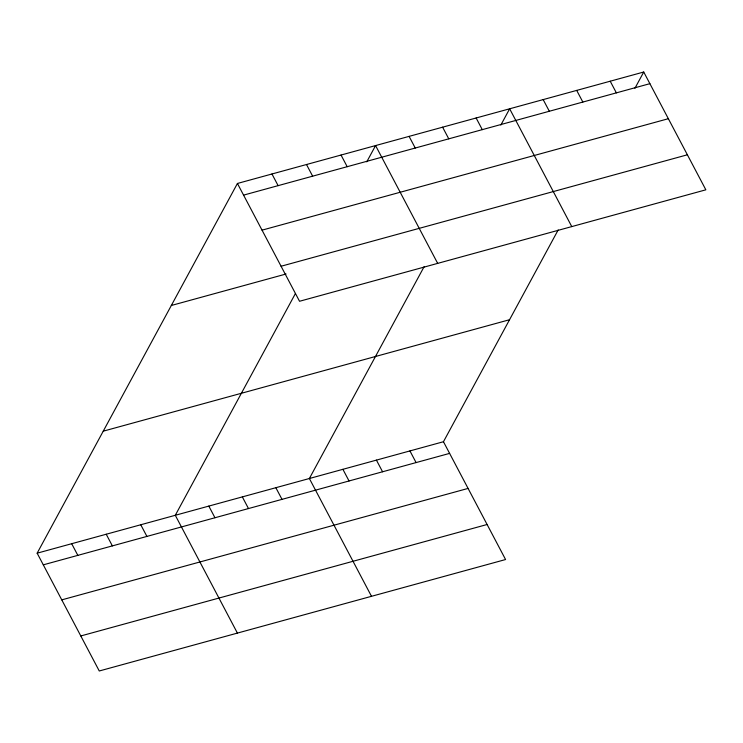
<?xml version="1.0" encoding="UTF-8"?>
<svg xmlns="http://www.w3.org/2000/svg" width="743" height="743" viewBox="0 0 743 743"><rect width="100%" height="100%" fill="white"/><g stroke="black" fill="none" stroke-linecap="round" stroke-linejoin="round"><path stroke-width="1.11" d="M558.188 229.931L443.46 441.732L505.574 559.535L99.265 670.985L37.15 553.182L237.426 183.465L643.735 72.015L705.85 189.818L299.54 301.268L237.426 183.465M295.426 293.513L175.292 515.289L237.407 633.092M366.763 161.844L375.577 145.572L437.683 263.375M424.104 266.718L309.376 478.511L371.491 596.313M500.847 125.056L509.652 108.794L571.766 226.596M634.921 88.278L643.735 72.015M243.574 195.121L649.884 83.671M262.047 230.154L668.356 118.704M281.068 266.245L687.377 154.795M171.336 305.475L286.083 274M103.24 431.172L509.549 319.722M37.15 553.182L443.46 441.732M43.298 564.838L449.608 453.388M61.762 599.87L468.081 488.42M80.792 635.962L487.102 524.502M610.217 81.21L616.365 92.866M576.698 90.405L582.846 102.06M543.179 99.599L549.328 111.255M476.133 117.988L482.281 129.644M442.614 127.183L448.763 138.839M409.096 136.378L415.244 148.033M341.037 155.046L347.185 166.701M306.497 164.519L312.645 176.175M271.966 173.992L278.114 185.648M409.941 450.927L416.089 462.583M376.422 460.121L382.571 471.777M342.894 469.316L349.043 480.972M275.857 487.705L282.006 499.361M242.339 496.9L248.487 508.556M208.82 506.094L214.959 517.75M140.761 524.762L146.91 536.418M106.221 534.236L112.369 545.891M71.69 543.709L77.829 555.365"/></g></svg>
